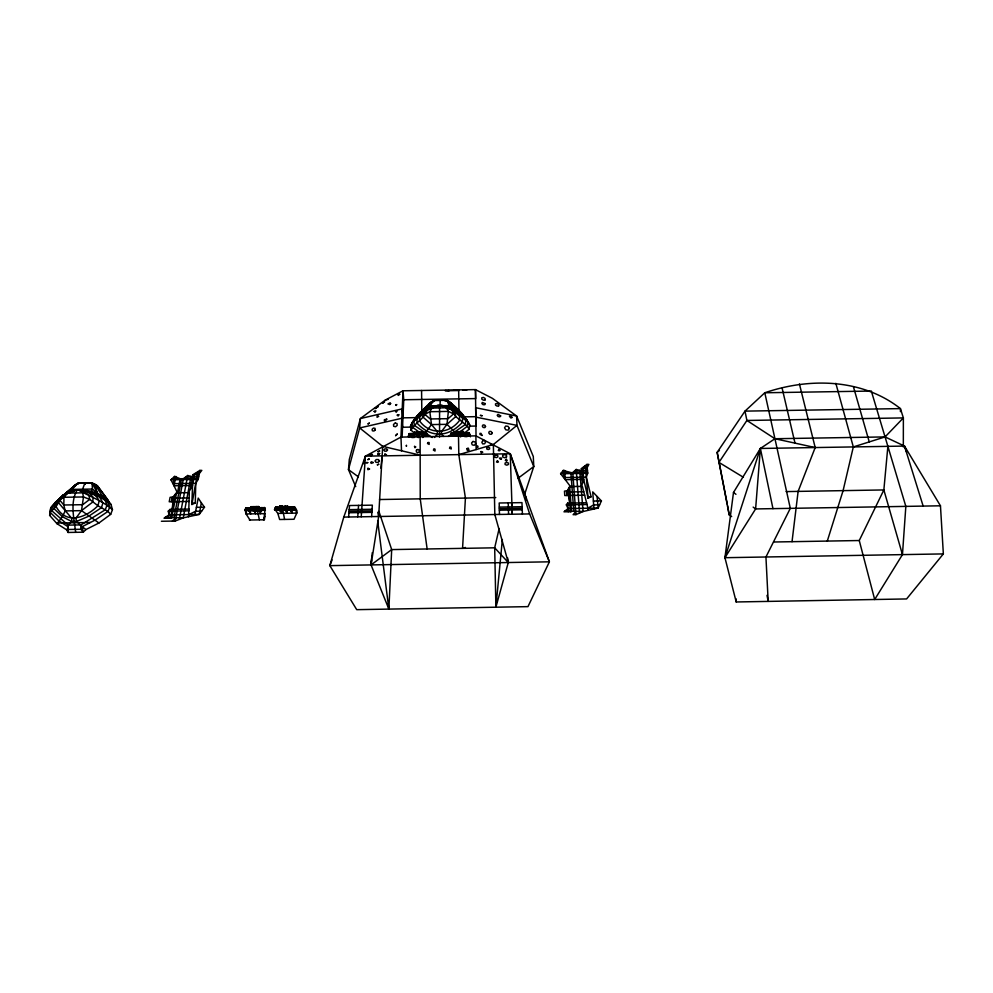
<?xml version="1.0" encoding="UTF-8"?>
<svg xmlns="http://www.w3.org/2000/svg" width="993" height="993" viewBox="0 0 993 993"><rect width="100%" height="100%" fill="white"/><g stroke="black" fill="none" stroke-linecap="round" stroke-linejoin="round"><path stroke-width="1.49" d="M463.297 433.705L463.297 431.558L455.911 431.682L455.204 433.829L455.65 435.704L456.619 435.728M903.332 447.049L903.369 417.916L900.428 408.607C862.185 378.507 809.32 377.526 764.796 392.769L744.998 411.127L717.157 452.361L729.21 514.908L731.667 516.621M459.61 435.679L459.61 433.544L458.22 431.645L457.053 433.804M460.988 433.742L460.988 431.595L465.183 435.592L463.297 431.558L462.142 433.718M458.654 435.654L458.667 432.824L461.435 432.774L460.988 431.595L460.293 433.755L460.74 435.629L461.497 435.642M458.965 412.306L458.667 389.889L459.039 390.534L446.825 390.733M900.415 411.623L900.428 408.607L744.998 411.127L746.897 420.461L718.944 462.39L743.385 477.273M55.236 502.52L65.861 493.658L76.225 489.797L62.919 495.209L56.055 506.467L50.196 512.4L58.686 520.704L68.294 526.911L68.07 532.459L83.263 532.198L85.895 529.579L98.952 522.988L110.682 514.362L112.457 509.719L111.079 504.568L97.302 485.689L91.406 482.759L80.073 482.946L75.853 484.559L55.236 502.52L50.78 507.783L49.65 515.392L57.011 523.708L66.779 529.914L68.07 532.459L68.157 525.123L51.71 510.687L52.356 506.095L57.085 500.882L77.715 483.231L92.039 482.983L102.875 502.992L101.497 507.634L88.588 516.298L76.647 521.412L71.719 521.499L62.36 516.732L53.858 508.428L54.9 503.799L59.717 498.536L63.093 496.537L50.78 507.783L49.65 515.392M420.138 436.771L420.225 498.846L427.139 548.98M455.899 433.817L455.911 431.682L458.903 433.78L459.349 435.654L460.293 435.666L459.61 433.544L460.615 436.957M453.64 435.033L453.652 432.898L452.374 434.711L450.636 435.083L450.921 435.815L470.061 435.505L468.808 432.65L463.731 432.737L463.731 435.579M453.913 435.766L453.652 432.898L454.608 435.753L452.374 434.711L451.356 432.936L456.358 432.861L455.65 435.704L450.636 435.083L451.356 432.936L451.641 433.68M451.331 435.071L451.356 432.936M188.558 516.72L189.328 492.714L176.593 492.702L172.012 498.225L189.266 497.94M172.211 509.372L173.415 496.537M195.273 503.017L195.758 483.306L198.215 479.358L199.854 470.421L201.815 470.384L199.27 473.574L194.752 473.649L192.543 485.465L191.86 504.518L195.273 503.017L191.91 503.079M426.68 435.48L426.742 433.345L421.727 433.42L421.864 432.24L414.466 432.352L413.212 436.436L414.466 432.352L417.395 434.45L416.899 436.374M426.779 436.212L426.742 433.345L425.327 435.157L421.777 436.299L421.864 432.24L422.335 436.25L421.727 433.42L422.497 434.363L418.785 434.425L418.103 436.361L419.555 432.278L421.255 434.04L420.635 434.4M424.371 435.517L424.433 433.382L425.525 435.493M419.48 434.413L419.555 432.278L418.636 436.312L419.555 432.278M421.814 411.412L421.578 390.485M107.865 499.851L97.302 485.689L91.406 482.759L94.807 484.249L105.047 500.075L107.033 505.164L105.258 509.781L81.004 524.9L80.855 529.269L83.263 532.198L82.183 526.675L76.647 521.412L75.84 518.272L81.513 510.638L92.808 501.999L93.081 497.369L89.022 492.255C77.082 485.503 59.034 493.149 56.055 506.467C66.035 525.26 85.932 517.8 97.922 505.76L99.126 501.117C95.986 492.863 86.304 489.834 78.261 489.772C89.345 496.5 102.751 500.782 112.457 509.719M418.798 436.349L419.418 433.457L416.65 433.507L416.775 432.315L417.246 436.337M419.331 436.299L419.418 433.457L418.103 436.361M439.986 405.789L440.259 400.34M416.564 436.349L416.775 432.315L415.546 434.487M413.907 436.423L413.982 434.289L409.104 434.375L408.322 436.523L427.474 436.2L425.327 435.157L425.587 433.358M414.255 436.386L414.466 432.352L413.56 436.399L410.928 435.393L408.322 436.523M413.858 437.727L413.982 434.289M409.017 436.51L409.277 433.631L414.354 433.544L413.56 436.399M409.19 435.766L409.277 433.631L410.928 435.393L410.345 435.741M402.103 437.367L403.754 399.757L403.021 390.783L475.473 389.616L492.391 398.33L516.608 416.005L533.291 456.495L533.775 466.549L524.577 494.514M371.419 558.836L371.059 564.918L388.871 609.094L391.689 549.588L378.916 511.37M499.156 528.524L494.688 547.813L495.892 607.207L508.279 562.534L494.688 547.813L391.689 549.588L371.059 564.918L378.668 516.497L382.677 446.341L359.689 427.946L360.397 418.537L385.321 400.055L403.021 390.783L400.961 437.094L401.52 450.785M371.63 516.621L372.338 505.152L349.524 505.536L348.63 517.005M361.229 516.794L365.399 456.159L400.961 437.094L475.87 435.865L510.265 453.764L549.39 561.815L527.966 606.636L356.723 609.665L329.837 565.638L343.777 517.092L365.399 456.159L510.265 453.764L529.641 513.927L549.39 561.815L329.837 565.638L332.047 559.915M357.753 516.856L358.56 505.387M887.879 446.366L883.857 489.946L859.255 540.527L874.684 599.511L902.451 554.628L905.839 506.38L871.333 391.056L764.796 392.769L790.304 508.342L765.938 556.999L768.185 601.398M452.51 432.923L452.485 435.058M466.809 436.858L466.499 432.687L465.816 434.835L464.426 435.567L463.297 431.558L463.992 433.693M257.41 506.591L257.075 508.962M495.892 607.207L502.359 539.522M371.059 564.918L371.519 560.313M371.841 557.234L372.301 552.617M380.878 468.162L382.131 455.886M511.891 509.98L512.053 508.49M252.061 506.691L251.713 509.061M249.38 520.022L264.349 519.773L264.982 507.994L258.974 507.597L258.614 506.579L250.844 506.703L250.037 510.886L259.272 510.725L261.978 509.769L265.392 510.34L244.812 510.191L245.892 507.82L251.217 507.721L250.844 506.703L250.037 510.886L244.812 510.191L248.697 510.129L250.807 513.877L250.037 510.886L250.832 508.776M293.593 509.372L293.866 507.001L279.778 506.219L278.748 508.602L279.666 510.377L290.465 509.918L292.029 513.182L291.731 509.893L288.901 510.228L287.548 506.082L284.097 508.515L285.016 510.29L286.605 509.98L287.3 513.257L282.198 506.182L278.748 508.602M294.871 509.843L295.144 507.485L293.866 507.001L290.44 509.421L291.445 507.051L292.736 507.522M247.096 507.795L246.748 510.166M291.172 509.409L291.445 507.051L290.875 509.285L292.389 509.384M289.745 509.93L290.018 507.572L288.541 507.1L288.901 510.228L287.548 506.082M284.83 508.503L285.115 506.132L286.121 507.138L283.216 507.187L282.831 510.328M792.029 541.681L798.124 491.386L815.191 447.558L799.415 383.919M281.913 508.553L282.198 506.182L283.551 510.315L285.326 510.005M279.48 508.59L279.778 506.219L280.783 507.224M277.643 509.632L277.941 507.274L275.52 507.311L274.49 509.694L295.604 509.831L296.77 513.096L294.002 519.265L279.641 519.513L277.829 513.418L275.483 510.166M275.222 509.682L275.52 507.311L278.921 507.758L281.962 511.01L282.558 513.344L278.375 509.62L274.49 509.694L281.466 510.067L282.558 513.344M943.35 553.908L724.94 557.706L733.492 492.478L760.39 448.464L774.937 438.732L885.061 436.92L904.499 446.08L940.458 505.797L943.35 553.908L906.597 598.94L736.21 601.969L724.94 557.706L760.39 448.464L904.499 446.08L906.597 451.914M264.349 519.773L264.635 513.791M263.927 509.868L264.25 507.51L261.978 509.769L262.711 509.893M264.672 510.352L264.982 507.994L264.622 510.203M261.494 509.918L261.817 507.547L262.574 508.031L259.012 508.093L258.689 510.452M258.292 508.95L258.627 506.579L257.199 508.826L255.127 508.999L255.536 513.803L253.277 506.666L251.825 508.912L249.764 509.086L259.148 508.937M258.54 510.737L258.974 507.597L259.272 510.725L258.974 507.597L259.272 510.725L259.012 508.093L259.719 511.383L261.482 511.358M255.859 508.987L256.194 506.616L257.199 508.826L259.024 508.937L258.614 506.579M256.107 510.774L256.405 508.689M252.93 509.037L253.277 506.666L254.27 510.526M253.19 510.824L253.637 507.684L256.604 508.143M253.55 510.539L253.885 508.18L254.978 511.469M250.497 509.074L250.844 506.703L251.825 508.912L253.662 509.024L253.637 507.684L253.923 510.812L253.885 508.18M247.965 510.141L248.312 507.771L249.752 510.452M248.411 510.625L248.759 508.267L249.131 510.613M245.544 510.179L245.892 507.82L245.991 510.663M418.351 437.652L418.86 434.214L416.278 434.251M464.501 433.122L469.106 429.237L469.739 425.066C464.476 415.161 456.321 406.447 446.974 400.316L445.063 401.048M408.731 436.672L409.104 434.375M246.45 511.606L246.065 513.964L249.975 520.022M194.827 515.355L198.228 498.101L201.331 502.806L199.27 514.386L183.246 517.874L175.227 521.027L161.4 521.263M191.86 504.518L197.905 471.65M191.053 476.417L183.246 517.874L165.223 517.378L164.044 518.197L171.615 518.073L176.593 492.702M190.371 489.326L193.101 474.679L199.854 470.421M179.336 519.413L187.714 475.498L192.692 476.863M175.227 521.027L183.407 478.688L187.714 475.498M256.554 507.634L256.194 506.616L255.387 510.787L256.157 508.689M173.998 517.638L181.57 478.725M170.498 518.085L175.153 494.44M175.873 476.441L174.011 485.776L177.449 492.913L180.217 478.738L174.582 476.429L170.945 479.818L174.011 485.776L192.543 485.465L188.447 492.727M171.305 501.738L172.261 496.972L170.101 497.356L169.22 501.775L189.229 501.44M168.338 518.123L170.064 509.409L189.129 509.086M98.952 522.988L81.513 510.638L83.474 496.959L82.618 492.838L67.648 493.099L63.974 497.282L59.568 499.889L58.388 502.57L71.757 518.334L71.719 521.499L68.157 525.123L68.281 529.48L80.855 529.269L82.183 526.675L95.105 520.084L107.976 511.42L109.801 506.778L105.295 496.91L91.418 491.287L81.724 489.673M174.582 476.429L173.13 483.678L195.758 483.306M443.759 436.436L441.835 434.735L441.351 431.67L446.999 424.334L448.364 411.412L446.316 407.775C432.7 400.663 415.657 413.212 410.543 426.022L411.04 430.18L414.391 432.985M363.649 463.706L365.399 456.159M835.845 383.335L853.322 446.937L843.094 490.629L827.293 541.073M411.4 434.338L411.586 433.593L412.008 436.461M279.778 506.219L279.145 508.453L280.696 508.565M583.747 491.721L566.593 492.007L569.697 486.52L581.575 486.409L583.685 479.358L582.705 467.616L587.211 467.542L588.886 464.376L586.937 464.414L581.352 468.646L582.531 483.181M421.864 432.24L421.255 434.04L420.709 432.253M423.676 435.53L424.433 433.382L423.788 436.262L423.676 435.53L427.375 435.468M593.963 508.999L592.734 491.883L601.423 500.919L598.134 508.044L583.077 511.507L573.78 511.271L570.913 472.656L563.329 470.384L560.611 473.735L565.265 479.656L583.685 479.358L588.092 498.263L591.108 496.761L586.304 477.199L587.695 473.289L586.937 464.414M409.277 433.631L408.495 435.778L412.194 435.716M411.586 433.593L410.928 435.393L410.432 433.606M82.593 489.214L84.877 483.107L85.746 482.846M263.455 519.786L264.821 516.286M413.212 436.436L414.354 433.544M417.941 415.906L418.798 413.858L429.398 403.419L433.345 400.527L434.86 400.427C425.6 406.658 416.092 415.968 410.543 426.022M284.097 508.515L285.115 506.132L284.519 508.366L286.046 508.478M259.409 510.439L260.278 513.716L261.817 507.547L261.978 509.769L263.033 507.522M255.127 508.999L256.194 506.616M411.04 430.18C414.851 422.521 424.57 419.096 426.99 410.159L438.422 405.293C427.772 407.763 418.512 414.503 411.896 422.968L412.418 427.127L419.108 432.104M246.338 508.317L245.271 510.675L246.065 513.964L265.019 513.642M110.682 514.362L107.976 511.42L97.922 505.76L89.705 499.38L83.474 496.959L63.974 497.282L63.813 505.003L65.215 510.911L62.36 516.732L57.011 523.708M422.857 437.578L424.545 434.115L421.156 434.177M467.653 432.675L465.816 434.835L466.387 435.567L467.07 433.42L467.07 435.555M66.779 529.914L68.294 526.911M469.739 425.066C465.283 414.168 452.485 410.829 446.974 400.316L433.345 400.527L427.983 409.65L413.87 421.243L414.342 425.376L432.265 437.528M724.94 557.706L755.611 508.937L760.39 448.464L772.964 508.639M438.422 405.293L432.079 407.999L429.832 411.71L431.496 424.582L427.089 430.54L422.459 434.586M201.331 502.806L204.496 507.212L199.27 514.386L168.971 514.895L165.223 517.378M597.091 496.562L598.134 508.044L568.033 508.553L566.333 504.841L567.648 503.116L586.59 502.793M431.21 401.892L416.948 418.909L417.035 423.08C430.863 438.434 448.774 437.305 462.353 422.335L462.589 418.165L459.387 413.547L452.858 410.059M292.662 507.026L290.875 509.285L295.604 509.831L295.144 507.485L287.61 507.609M77.715 483.231L68.654 493.062M286.332 506.107L284.519 508.366L287.995 508.441L278.623 508.602M280.982 506.194L279.145 508.453L282.645 508.54L283.551 510.315L283.216 507.187L284.892 507.659L282.484 507.696M575.692 511.631L573.122 514.684L575.915 514.635L583.077 511.507L579.763 470.359M433.345 400.527L425.041 409.786L430.614 405.938L437.305 405.827M279.356 510.104L278.921 507.758L277.941 507.274L275.744 509.533L276.439 509.657L276.737 507.299L275.744 509.533L275.52 507.311M78.67 483.479L75.853 484.559L60.474 497.654M414.044 420.473L417.296 415.769C429.857 404.846 447.967 402.165 461.46 413.175L462.539 415.173M168.971 514.895L168.276 511.159L170.064 509.409M434.388 437.454L437.143 434.81L437.454 431.732L431.496 424.582L423.006 417.097L423.986 412.914L426.99 410.159M65.228 494.576L67.363 492.615L76.225 489.797L62.919 495.209L59.568 499.889L63.813 505.003L82.704 504.692L89.705 499.38L88.811 494.775L78.261 489.772C89.829 492.441 101.894 496.86 111.079 504.568M581.526 470.819L576.188 469.453L572.75 472.618L575.915 514.635M75.853 484.559L65.861 493.658L72.75 489.375L92.448 489.053L97.14 493.136L94.807 484.249M436.895 405.591L429.224 408.148L419.741 416.899L419.679 421.069C429.907 435.145 449.481 434.152 459.498 420.424L459.573 416.253C455.03 410.035 447.992 406.063 440.358 405.256L451.616 409.761L468.063 422.05L467.393 426.233L469.106 429.237M172.41 521.077L175.811 517.998M470.061 435.505L468.808 432.65L466.76 434.475L467.653 434.81M431.496 424.582L446.999 424.334L455.75 416.564L454.918 412.418L449.841 407.813L440.358 405.256M461.435 432.774L460.293 433.755L462.887 433.358L462.142 431.583M63.279 495.78L58.388 499.777M568.033 508.553L563.987 511.829L571.521 511.705L569.697 486.52M719.453 450.487L717.157 452.361L727.273 504.196M458.245 433.147L467.393 426.233L455.75 416.564L451.616 409.761L446.316 407.775L429.224 408.148M518.123 478.204L533.775 466.549L516.968 425.376L516.608 416.005L475.635 407.701L475.858 416.663L463.706 416.861L463.073 416.179M448.178 436.461L465.283 424.557L465.903 420.399L462.8 415.831L449.258 401.594L445.658 400.253L447.917 401.706M588.067 510.352L587.893 508.217L593.603 504.94L599.611 504.829M188.955 514.56L195.571 511.246L201.629 511.147M69.237 493.099L76.089 489.772M429.398 403.419L432.749 401.954M853.322 446.937L885.061 436.92L903.369 417.916L746.897 420.461L774.937 438.732L815.191 447.558M465.469 547.466L462.564 548.359L465.419 498.076L458.816 454.62L458.493 436.15M458.816 454.62L493.36 444.529L516.968 425.376L475.709 417.085L475.945 426.047L469.577 426.158M385.321 400.055L388.176 399.36M446.205 390.559L445.087 390.646L449.308 390.597L448.191 390.671M455.055 390.15L453.975 390.212L457.165 390.187L456.085 390.249M78.906 489.723L77.243 489.785C69.795 502.359 74.078 518.681 75.667 532.335M403.754 399.757L475.697 398.59L475.473 389.616L476.032 436.15M442.667 405.74L449.37 405.628L454.806 409.302L449.258 401.594M447.024 407.465L449.916 407.415L451.579 409.265L456.718 411.152L462.899 415.024L464.798 418.028M416.861 417.619L402.959 417.842L402.215 408.88L360.397 418.537L349.288 459.536L348.481 469.627L355.705 486.62M410.668 427.114L402.55 427.251L401.793 418.289L359.689 427.946L348.481 469.627L358.349 476.801M456.184 433.606L453.925 433.643L455.39 435.902M464.488 435.592L464.488 433.469L469.366 433.382L470.409 436.796M422.608 434.363L413.696 434.512L416.154 434.115L415.62 432.34M455.079 433.842L464.103 433.693M465.816 434.835L469.503 434.773L466.76 434.475L466.499 432.687L466.499 434.822M490.48 444.579L493.36 444.529L494.824 514.523L508.279 562.534L507.659 557.942M193.101 474.679L199.084 474.58M581.352 468.646L587.297 468.547M185.716 476.988L198.687 476.764M574.587 470.93L587.484 470.719M171.95 478.887L198.389 478.44M561.355 472.817L587.62 472.37M170.945 479.818L198.215 479.358M560.611 473.735L587.695 473.289M586.304 477.199L563.825 477.571L563.329 470.384M70.218 491.647L73.246 491.597M67.363 492.615L70.453 492.565M786.121 491.597L883.857 489.946L902.451 554.628M584.641 495.197L564.769 495.532L564.471 491.15L566.506 490.765L566.842 495.495M379.512 499.529L495.768 497.567M587.757 496.823L591.108 496.761M196.391 507.349L204.496 507.212M593.38 501.055L601.423 500.919M65.215 510.911L81.513 510.638M168.276 511.159L189.104 510.812M260.774 509.918L264.659 509.856L264.25 507.51M290.44 509.421L294.325 509.359L293.866 507.001M566.333 504.841L587.037 504.494L587.893 508.217M349.201 509.645L372.077 509.26M499.293 507.1L522.119 506.715M349.077 511.246L371.978 510.861M499.33 508.701L522.181 508.317M277.829 513.418L296.77 513.096L296.981 510.75L295.144 507.485M348.965 512.748L371.891 512.363M499.367 510.191L522.244 509.806M564.955 511.023L573.78 511.271M940.458 505.797L755.611 508.937L753.153 507.1M343.777 517.092L529.641 513.927M56.787 523.038L90.239 522.467M68.157 525.123L81.004 524.9M773.621 542.004L859.255 540.527M581.575 486.409L582.407 486.533L587.037 504.494M382.677 446.341L420.486 455.253M91.406 483.442L94.223 484.174M442.257 405.504L451.579 409.265M449.022 402.165L451.232 403.071L451.989 405.082M456.197 433.444L446.999 424.334M733.492 492.478L735.95 494.315M82.183 526.675L85.895 529.579M465.618 418.835L467.231 420.424M109.168 501.912L106.301 498.97L92.672 493.347L91.418 491.287L92.448 489.053L92.039 482.983M570.491 486.595L565.265 479.656L564.62 470.384M439.576 405.541L439.551 437.081M288.541 507.1L290.465 509.918L290.018 507.572L292.029 513.182M460.293 435.666L458.667 432.824L459.349 435.654L458.22 431.645M465.183 435.592L463.731 432.737L464.426 435.567M446.974 400.316L449.916 407.415M245.892 507.82L246.835 510.03L248.312 507.771L248.697 510.129M457.065 431.67L457.785 433.444L455.204 433.842L456.358 432.861L455.911 431.682M84.877 483.107L85.324 484.398M904.499 446.08L923.155 506.082M426.742 433.345L427.474 436.2M853.546 387.183L869.247 441.91M286.692 510.923L287.3 513.257M569.783 503.079L567.549 490.331M782.161 388.325L794.996 443.126M411.648 435.48L412.169 437.752M377.75 512.276L378.668 516.497M257.522 511.023L259.396 519.86M767.018 595.341L767.899 599.884M282.918 510.588L284.594 519.426M282.198 506.182L282.645 508.54M464.488 433.469L465.121 436.883M277.941 507.274L278.375 509.62M727.559 505.673L729.21 514.908M493.558 454.037L493.98 457.09M377.65 520.617L388.871 609.094M585.324 465.63L588.092 498.263M576.188 469.453L579.589 513.033M568.716 488.246L570.416 511.718M567.648 503.116L568.257 511.755M526.067 497.059L526.203 500.087M522.405 514.051L521.958 502.619L499.194 503.004L499.467 514.448M510.265 453.764L512.239 514.225M511.656 502.793L512.028 514.225M508.217 502.855L508.565 514.287M736.123 598.878L736.21 601.969M475.87 435.865L476.144 449.556M469.366 433.382L469.379 435.517M468.808 432.65L468.808 434.785M397.274 415.099L398.106 416.03L399.049 414.689L397.274 415.099M397.188 434.078L395.636 435.629L397.188 434.078M395.648 404.859L396.195 405.479L396.815 404.585L395.648 404.859M395.586 411.425L396.269 412.182L397.026 411.09L395.586 411.425M386.761 419.145L385.495 420.945L384.341 420.709L384.403 419.691L386.761 419.145M378.705 464.265L377.39 464.823L378.705 464.265M379.611 451.033L378.048 451.691L379.611 451.033M379.649 453.54L378.631 454.744L377.7 454.36L377.75 453.565L379.649 453.54M374.162 411.35L374.969 412.281L375.913 410.941L374.162 411.35M372.425 454.496L371.27 455.837L370.24 455.415L370.302 454.533L372.425 454.496M369.148 459.039L367.844 459.585L369.148 459.039M369.284 423.117L368.08 423.899L369.284 423.117M416.452 450.127L416.34 451.827L417.681 452.783L419.145 452.051L419.269 450.363L417.916 449.395L416.452 450.127M467.157 448.526L466.896 449.767L467.802 450.623L468.981 450.226L468.324 448.141L467.157 448.526M414.528 446.416L414.826 447.644L415.508 447.471L415.707 446.763L414.528 446.416M485.192 403.592L484.77 404.71L483.119 404.71L481.89 403.58L482.3 402.463L485.192 403.592M449.903 447.272L449.519 448.302L451.306 448.973L450.983 447.086L449.903 447.272M492.156 432.774L491.597 434.189L489.884 434.264L488.742 432.911L489.301 431.483L491.014 431.409L492.156 432.774M428.033 442.543L427.499 443.511L429.162 444.442L429.137 442.53L428.033 442.543M477.186 446.254L476.814 446.912L477.894 447.446L477.906 446.18L477.186 446.254M482.809 440.656L481.841 442.369L482.759 443.921L484.634 443.747L485.589 442.034L484.683 440.482L482.809 440.656M433.941 449.134L433.382 450.077L435.021 451.058L435.046 449.146L433.941 449.134M509.347 428.393L508.193 430.143L505.797 429.832L504.556 427.784L505.71 426.047L508.106 426.357L509.347 428.393M485.527 426.481L484.745 427.648L483.132 427.449L482.313 426.071L483.094 424.905L484.708 425.116L485.527 426.481M384.576 401.83L382.839 402.984L384.576 401.83M378.159 406.522L375.081 408.557L378.159 406.522M398.243 393.936L398.168 395.413L399.956 394.271L398.243 393.936M481.108 451.542L481.121 452.92L482.759 452.2L481.108 451.542M387.518 450.003L386.538 451.157L384.701 451.194L383.857 450.065L384.825 448.91L386.662 448.873L387.518 450.003M384.949 454.086L384.874 455.377L386.463 454.707L384.949 454.086M379.425 460.913L378.234 462.316L376.024 462.353L375.006 460.975L376.198 459.573L378.407 459.536L379.425 460.913M367.981 468.324L367.894 469.726L369.607 468.994L367.981 468.324M373.244 462.539L371.27 463.383L370.687 462.589L371.382 461.77L373.244 462.539M367.745 462.639L366.045 462.664L367.745 462.639M390.621 403.592L389.752 404.573L387.965 403.94L390.162 402.786L390.621 403.592M500.658 415.943L499.827 416.874L498.101 416.526L497.208 415.248L498.039 414.317L500.658 415.943M482.039 415.719L480.438 415.397L482.039 415.719M472.991 441.463L471.563 442.94L472.184 444.852L474.244 445.298L475.684 443.834L475.064 441.922L472.991 441.463M375.304 429.795L373.989 431.036L372.4 430.788L372.114 429.299L373.418 428.057L375.006 428.306L375.304 429.795M377.514 415.782L376.968 417.159L378.681 416.439L377.514 415.782M453.565 413.895L448.128 418.661L430.18 418.959L424.892 414.366L429.832 411.71L448.364 411.412L453.565 413.895M395.177 423.068L393.501 424.445L393.662 426.295L395.524 426.767L397.212 425.389L397.039 423.539L395.177 423.068M406.398 445.41L406.422 446.217L406.398 445.41M506.715 462.378L505.065 463.098L505.102 464.513L506.79 465.183L508.453 464.451L508.404 463.048L506.715 462.378M501.428 458.89L500.472 459.3L499.491 458.121L501.403 458.083L501.428 458.89M497.443 460.764L496.512 461.993L497.481 462.378L498.436 461.956L497.443 460.764M506.529 456.929L504.643 457.761L502.719 456.991L502.669 455.402L504.556 454.571L506.48 455.328L506.529 456.929M506.244 459.275L505.325 460.491L506.293 460.876L507.237 460.454L506.244 459.275M496.19 454.968L494.613 455.663L494.651 456.991L496.252 457.636L497.828 456.941L497.803 455.613L496.19 454.968M499.156 449.258L498.238 450.462L499.194 450.847L500.137 450.437L499.156 449.258M488.159 447.235L486.769 447.831L486.793 448.997L488.208 449.556L489.599 448.948L489.574 447.793L488.159 447.235M511.829 417.606L510.663 417.879L509.421 416.117L511.792 416.601L511.829 417.606M498.722 405.802L497.145 406.149L495.544 405.156L495.519 403.828L497.083 403.481L498.685 404.474L498.722 405.802M485.155 399.869L483.492 400.216L481.804 399.186L481.791 397.783L483.454 397.423L485.13 398.466L485.155 399.869M464.19 389.988L462.825 390.063L466.822 390.038L464.19 389.988M482.064 435.455L480.004 434.425L479.991 433.382L481.022 433.382L482.064 435.455"/></g></svg>
